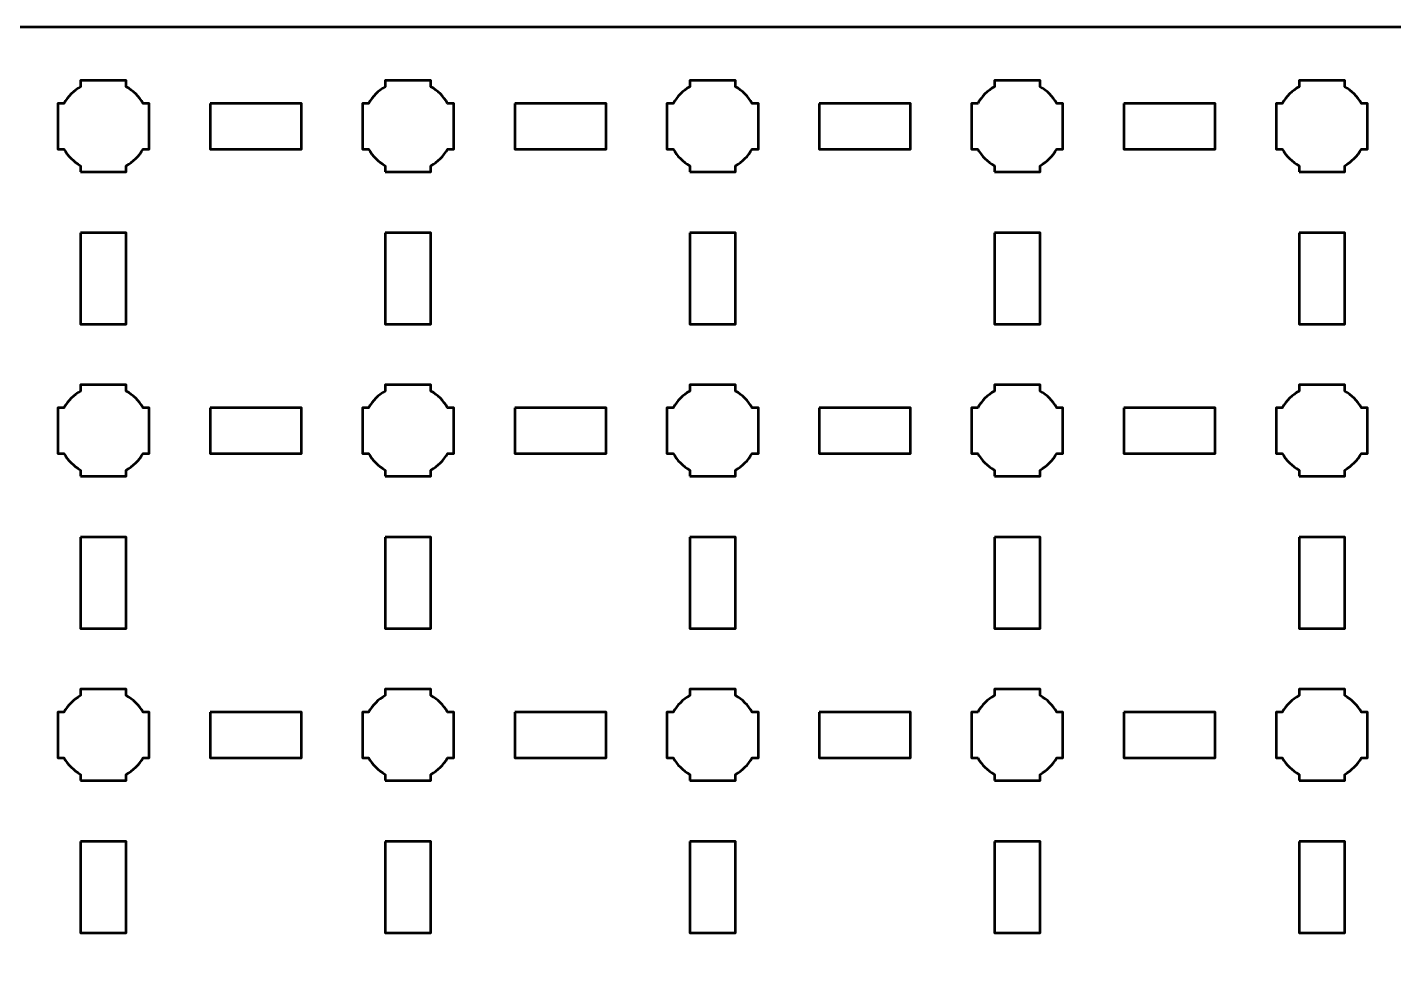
# Model space of a CAD drawing. Header units: centimetres. Extents: x -17.7 to 17.7, y -13.7 to 13.7.
# Drawn here: x 0.5 to 9.47, y 7.43 to 13.65 of the extents above; entities that cross this region are included whole.
import ezdxf

# ---------------------------------------------------------------- set-up
doc = ezdxf.new("R2010")
doc.units = ezdxf.units.CM
doc.header["$MEASUREMENT"] = 0
doc.layers.add('Layer 1', color=7, linetype='Continuous')

msp = doc.modelspace()

# ---------------------------------------------------------------- linework, layer by layer
at = {"layer": 'Layer 1', "lineweight": 53}
for points, knots in [([(-17.14996, 13.65001), (-17.14996, 13.65001), (17.14996, 13.65001), (17.14996, 13.65001), (17.14996, 13.65001), (17.42692, 13.65001), (17.65006, 13.42692), (17.65006, 13.14992), (17.65006, 13.14992), (17.65006, 13.14992), (17.65006, -13.15006), (17.65006, -13.15006), (17.65006, -13.15006), (17.65006, -13.42706), (17.42692, -13.65001), (17.14996, -13.65001), (17.14996, -13.65001), (17.14996, -13.65001), (-17.14996, -13.65001), (-17.14996, -13.65001), (-17.14996, -13.65001), (-17.42696, -13.65001), (-17.65005, -13.42706), (-17.65005, -13.15006), (-17.65005, -13.15006), (-17.65005, -13.15006), (-17.65005, 13.14992), (-17.65005, 13.14992), (-17.65005, 13.14992), (-17.65005, 13.42692), (-17.42696, 13.65001), (-17.14996, 13.65001)], [0, 0, 0, 0, 0.125, 0.125, 0.125, 0.125, 0.25, 0.25, 0.25, 0.25, 0.375, 0.375, 0.375, 0.375, 0.5, 0.5, 0.5, 0.5, 0.625, 0.625, 0.625, 0.625, 0.75, 0.75, 0.75, 0.75, 0.875, 0.875, 0.875, 0.875, 1, 1, 1, 1]), ([(0.84997, 12.69998), (0.84997, 12.69998), (0.84997, 12.74009), (0.84997, 12.74009), (0.84997, 12.74009), (0.80435, 12.76641), (0.76646, 12.80444), (0.74015, 12.84991), (0.74015, 12.84991), (0.74015, 12.84991), (0.69989, 12.84991), (0.69989, 12.84991), (0.69989, 12.84991), (0.69989, 12.84991), (0.69989, 12.99998), (0.69989, 12.99998), (0.69989, 12.99998), (0.69989, 12.99998), (0.69989, 13.14992), (0.69989, 13.14992), (0.69989, 13.14992), (0.69989, 13.14992), (0.74015, 13.14992), (0.74015, 13.14992), (0.74015, 13.14992), (0.76646, 13.19553), (0.80435, 13.23345), (0.84997, 13.25977), (0.84997, 13.25977), (0.84997, 13.25977), (0.84997, 13.29999), (0.84997, 13.29999), (0.84997, 13.29999), (0.84997, 13.29999), (0.9999, 13.29999), (0.9999, 13.29999), (0.9999, 13.29999), (0.9999, 13.29999), (1.14997, 13.29999), (1.14997, 13.29999), (1.14997, 13.29999), (1.14997, 13.29999), (1.14997, 13.25977), (1.14997, 13.25977), (1.14997, 13.25977), (1.19544, 13.23345), (1.23347, 13.19553), (1.25979, 13.14992), (1.25979, 13.14992), (1.25979, 13.14992), (1.2999, 13.14992), (1.2999, 13.14992), (1.2999, 13.14992), (1.2999, 13.14992), (1.2999, 12.99998), (1.2999, 12.99998), (1.2999, 12.99998), (1.2999, 12.99998), (1.2999, 12.84991), (1.2999, 12.84991), (1.2999, 12.84991), (1.2999, 12.84991), (1.25979, 12.84991), (1.25979, 12.84991), (1.25979, 12.84991), (1.23347, 12.80444), (1.19544, 12.76641), (1.14997, 12.74009), (1.14997, 12.74009), (1.14997, 12.74009), (1.14997, 12.69998), (1.14997, 12.69998), (1.14997, 12.69998), (1.14997, 12.69998), (0.9999, 12.69998), (0.9999, 12.69998), (0.9999, 12.69998), (0.9999, 12.69998), (0.84997, 12.69998), (0.84997, 12.69998)], [0, 0, 0, 0, 0.05, 0.05, 0.05, 0.05, 0.1, 0.1, 0.1, 0.1, 0.15, 0.15, 0.15, 0.15, 0.2, 0.2, 0.2, 0.2, 0.25, 0.25, 0.25, 0.25, 0.3, 0.3, 0.3, 0.3, 0.35, 0.35, 0.35, 0.35, 0.4, 0.4, 0.4, 0.4, 0.45, 0.45, 0.45, 0.45, 0.5, 0.5, 0.5, 0.5, 0.55, 0.55, 0.55, 0.55, 0.6, 0.6, 0.6, 0.6, 0.65, 0.65, 0.65, 0.65, 0.7, 0.7, 0.7, 0.7, 0.75, 0.75, 0.75, 0.75, 0.8, 0.8, 0.8, 0.8, 0.85, 0.85, 0.85, 0.85, 0.9, 0.9, 0.9, 0.9, 0.95, 0.95, 0.95, 0.95, 1, 1, 1, 1]), ([(2.8499, 12.69998), (2.8499, 12.69998), (2.8499, 12.74009), (2.8499, 12.74009), (2.8499, 12.74009), (2.80443, 12.76641), (2.7664, 12.80444), (2.74008, 12.84991), (2.74008, 12.84991), (2.74008, 12.84991), (2.69997, 12.84991), (2.69997, 12.84991), (2.69997, 12.84991), (2.69997, 12.84991), (2.69997, 12.99998), (2.69997, 12.99998), (2.69997, 12.99998), (2.69997, 12.99998), (2.69997, 13.14992), (2.69997, 13.14992), (2.69997, 13.14992), (2.69997, 13.14992), (2.74008, 13.14992), (2.74008, 13.14992), (2.74008, 13.14992), (2.7664, 13.19553), (2.80443, 13.23345), (2.8499, 13.25977), (2.8499, 13.25977), (2.8499, 13.25977), (2.8499, 13.29999), (2.8499, 13.29999), (2.8499, 13.29999), (2.8499, 13.29999), (2.99997, 13.29999), (2.99997, 13.29999), (2.99997, 13.29999), (2.99997, 13.29999), (3.1499, 13.29999), (3.1499, 13.29999), (3.1499, 13.29999), (3.1499, 13.29999), (3.1499, 13.25977), (3.1499, 13.25977), (3.1499, 13.25977), (3.19551, 13.23345), (3.23344, 13.19553), (3.25976, 13.14992), (3.25976, 13.14992), (3.25976, 13.14992), (3.29997, 13.14992), (3.29997, 13.14992), (3.29997, 13.14992), (3.29997, 13.14992), (3.29997, 12.99998), (3.29997, 12.99998), (3.29997, 12.99998), (3.29997, 12.99998), (3.29997, 12.84991), (3.29997, 12.84991), (3.29997, 12.84991), (3.29997, 12.84991), (3.25976, 12.84991), (3.25976, 12.84991), (3.25976, 12.84991), (3.23344, 12.80444), (3.19551, 12.76641), (3.1499, 12.74009), (3.1499, 12.74009), (3.1499, 12.74009), (3.1499, 12.69998), (3.1499, 12.69998), (3.1499, 12.69998), (3.1499, 12.69998), (2.99997, 12.69998), (2.99997, 12.69998), (2.99997, 12.69998), (2.99997, 12.69998), (2.8499, 12.69998), (2.8499, 12.69998)], [0, 0, 0, 0, 0.05, 0.05, 0.05, 0.05, 0.1, 0.1, 0.1, 0.1, 0.15, 0.15, 0.15, 0.15, 0.2, 0.2, 0.2, 0.2, 0.25, 0.25, 0.25, 0.25, 0.3, 0.3, 0.3, 0.3, 0.35, 0.35, 0.35, 0.35, 0.4, 0.4, 0.4, 0.4, 0.45, 0.45, 0.45, 0.45, 0.5, 0.5, 0.5, 0.5, 0.55, 0.55, 0.55, 0.55, 0.6, 0.6, 0.6, 0.6, 0.65, 0.65, 0.65, 0.65, 0.7, 0.7, 0.7, 0.7, 0.75, 0.75, 0.75, 0.75, 0.8, 0.8, 0.8, 0.8, 0.85, 0.85, 0.85, 0.85, 0.9, 0.9, 0.9, 0.9, 0.95, 0.95, 0.95, 0.95, 1, 1, 1, 1]), ([(4.85001, 12.69998), (4.85001, 12.69998), (4.85001, 12.74009), (4.85001, 12.74009), (4.85001, 12.74009), (4.80439, 12.76641), (4.76651, 12.80444), (4.74015, 12.84991), (4.74015, 12.84991), (4.74015, 12.84991), (4.69994, 12.84991), (4.69994, 12.84991), (4.69994, 12.84991), (4.69994, 12.84991), (4.69994, 12.99998), (4.69994, 12.99998), (4.69994, 12.99998), (4.69994, 12.99998), (4.69994, 13.14992), (4.69994, 13.14992), (4.69994, 13.14992), (4.69994, 13.14992), (4.74015, 13.14992), (4.74015, 13.14992), (4.74015, 13.14992), (4.76651, 13.19553), (4.80439, 13.23345), (4.85001, 13.25977), (4.85001, 13.25977), (4.85001, 13.25977), (4.85001, 13.29999), (4.85001, 13.29999), (4.85001, 13.29999), (4.85001, 13.29999), (4.99994, 13.29999), (4.99994, 13.29999), (4.99994, 13.29999), (4.99994, 13.29999), (5.15001, 13.29999), (5.15001, 13.29999), (5.15001, 13.29999), (5.15001, 13.29999), (5.15001, 13.25977), (5.15001, 13.25977), (5.15001, 13.25977), (5.19548, 13.23345), (5.23337, 13.19553), (5.25983, 13.14992), (5.25983, 13.14992), (5.25983, 13.14992), (5.29994, 13.14992), (5.29994, 13.14992), (5.29994, 13.14992), (5.29994, 13.14992), (5.29994, 12.99998), (5.29994, 12.99998), (5.29994, 12.99998), (5.29994, 12.99998), (5.29994, 12.84991), (5.29994, 12.84991), (5.29994, 12.84991), (5.29994, 12.84991), (5.25983, 12.84991), (5.25983, 12.84991), (5.25983, 12.84991), (5.23337, 12.80444), (5.19548, 12.76641), (5.15001, 12.74009), (5.15001, 12.74009), (5.15001, 12.74009), (5.15001, 12.69998), (5.15001, 12.69998), (5.15001, 12.69998), (5.15001, 12.69998), (4.99994, 12.69998), (4.99994, 12.69998), (4.99994, 12.69998), (4.99994, 12.69998), (4.85001, 12.69998), (4.85001, 12.69998)], [0, 0, 0, 0, 0.05, 0.05, 0.05, 0.05, 0.1, 0.1, 0.1, 0.1, 0.15, 0.15, 0.15, 0.15, 0.2, 0.2, 0.2, 0.2, 0.25, 0.25, 0.25, 0.25, 0.3, 0.3, 0.3, 0.3, 0.35, 0.35, 0.35, 0.35, 0.4, 0.4, 0.4, 0.4, 0.45, 0.45, 0.45, 0.45, 0.5, 0.5, 0.5, 0.5, 0.55, 0.55, 0.55, 0.55, 0.6, 0.6, 0.6, 0.6, 0.65, 0.65, 0.65, 0.65, 0.7, 0.7, 0.7, 0.7, 0.75, 0.75, 0.75, 0.75, 0.8, 0.8, 0.8, 0.8, 0.85, 0.85, 0.85, 0.85, 0.9, 0.9, 0.9, 0.9, 0.95, 0.95, 0.95, 0.95, 1, 1, 1, 1]), ([(6.84994, 12.69998), (6.84994, 12.69998), (6.84994, 12.74009), (6.84994, 12.74009), (6.84994, 12.74009), (6.80447, 12.76641), (6.76644, 12.80444), (6.74012, 12.84991), (6.74012, 12.84991), (6.74012, 12.84991), (6.69987, 12.84991), (6.69987, 12.84991), (6.69987, 12.84991), (6.69987, 12.84991), (6.69987, 12.99998), (6.69987, 12.99998), (6.69987, 12.99998), (6.69987, 12.99998), (6.69987, 13.14992), (6.69987, 13.14992), (6.69987, 13.14992), (6.69987, 13.14992), (6.74012, 13.14992), (6.74012, 13.14992), (6.74012, 13.14992), (6.76644, 13.19553), (6.80447, 13.23345), (6.84994, 13.25977), (6.84994, 13.25977), (6.84994, 13.25977), (6.84994, 13.29999), (6.84994, 13.29999), (6.84994, 13.29999), (6.84994, 13.29999), (6.99987, 13.29999), (6.99987, 13.29999), (6.99987, 13.29999), (6.99987, 13.29999), (7.14994, 13.29999), (7.14994, 13.29999), (7.14994, 13.29999), (7.14994, 13.29999), (7.14994, 13.25977), (7.14994, 13.25977), (7.14994, 13.25977), (7.19542, 13.23345), (7.23344, 13.19553), (7.25976, 13.14992), (7.25976, 13.14992), (7.25976, 13.14992), (7.29987, 13.14992), (7.29987, 13.14992), (7.29987, 13.14992), (7.29987, 13.14992), (7.29987, 12.99998), (7.29987, 12.99998), (7.29987, 12.99998), (7.29987, 12.99998), (7.29987, 12.84991), (7.29987, 12.84991), (7.29987, 12.84991), (7.29987, 12.84991), (7.25976, 12.84991), (7.25976, 12.84991), (7.25976, 12.84991), (7.23344, 12.80444), (7.19542, 12.76641), (7.14994, 12.74009), (7.14994, 12.74009), (7.14994, 12.74009), (7.14994, 12.69998), (7.14994, 12.69998), (7.14994, 12.69998), (7.14994, 12.69998), (6.99987, 12.69998), (6.99987, 12.69998), (6.99987, 12.69998), (6.99987, 12.69998), (6.84994, 12.69998), (6.84994, 12.69998)], [0, 0, 0, 0, 0.05, 0.05, 0.05, 0.05, 0.1, 0.1, 0.1, 0.1, 0.15, 0.15, 0.15, 0.15, 0.2, 0.2, 0.2, 0.2, 0.25, 0.25, 0.25, 0.25, 0.3, 0.3, 0.3, 0.3, 0.35, 0.35, 0.35, 0.35, 0.4, 0.4, 0.4, 0.4, 0.45, 0.45, 0.45, 0.45, 0.5, 0.5, 0.5, 0.5, 0.55, 0.55, 0.55, 0.55, 0.6, 0.6, 0.6, 0.6, 0.65, 0.65, 0.65, 0.65, 0.7, 0.7, 0.7, 0.7, 0.75, 0.75, 0.75, 0.75, 0.8, 0.8, 0.8, 0.8, 0.85, 0.85, 0.85, 0.85, 0.9, 0.9, 0.9, 0.9, 0.95, 0.95, 0.95, 0.95, 1, 1, 1, 1]), ([(8.84991, 12.69998), (8.84991, 12.69998), (8.84991, 12.74009), (8.84991, 12.74009), (8.84991, 12.74009), (8.80443, 12.76641), (8.76637, 12.80444), (8.74005, 12.84991), (8.74005, 12.84991), (8.74005, 12.84991), (8.69998, 12.84991), (8.69998, 12.84991), (8.69998, 12.84991), (8.69998, 12.84991), (8.69998, 12.99998), (8.69998, 12.99998), (8.69998, 12.99998), (8.69998, 12.99998), (8.69998, 13.14992), (8.69998, 13.14992), (8.69998, 13.14992), (8.69998, 13.14992), (8.74005, 13.14992), (8.74005, 13.14992), (8.74005, 13.14992), (8.76637, 13.19553), (8.80443, 13.23345), (8.84991, 13.25977), (8.84991, 13.25977), (8.84991, 13.25977), (8.84991, 13.29999), (8.84991, 13.29999), (8.84991, 13.29999), (8.84991, 13.29999), (8.99994, 13.29999), (8.99994, 13.29999), (8.99994, 13.29999), (8.99994, 13.29999), (9.14987, 13.29999), (9.14987, 13.29999), (9.14987, 13.29999), (9.14987, 13.29999), (9.14987, 13.25977), (9.14987, 13.25977), (9.14987, 13.25977), (9.19549, 13.23345), (9.23341, 13.19553), (9.25973, 13.14992), (9.25973, 13.14992), (9.25973, 13.14992), (9.29995, 13.14992), (9.29995, 13.14992), (9.29995, 13.14992), (9.29995, 13.14992), (9.29995, 12.99998), (9.29995, 12.99998), (9.29995, 12.99998), (9.29995, 12.99998), (9.29995, 12.84991), (9.29995, 12.84991), (9.29995, 12.84991), (9.29995, 12.84991), (9.25973, 12.84991), (9.25973, 12.84991), (9.25973, 12.84991), (9.23341, 12.80444), (9.19549, 12.76641), (9.14987, 12.74009), (9.14987, 12.74009), (9.14987, 12.74009), (9.14987, 12.69998), (9.14987, 12.69998), (9.14987, 12.69998), (9.14987, 12.69998), (8.99994, 12.69998), (8.99994, 12.69998), (8.99994, 12.69998), (8.99994, 12.69998), (8.84991, 12.69998), (8.84991, 12.69998)], [0, 0, 0, 0, 0.05, 0.05, 0.05, 0.05, 0.1, 0.1, 0.1, 0.1, 0.15, 0.15, 0.15, 0.15, 0.2, 0.2, 0.2, 0.2, 0.25, 0.25, 0.25, 0.25, 0.3, 0.3, 0.3, 0.3, 0.35, 0.35, 0.35, 0.35, 0.4, 0.4, 0.4, 0.4, 0.45, 0.45, 0.45, 0.45, 0.5, 0.5, 0.5, 0.5, 0.55, 0.55, 0.55, 0.55, 0.6, 0.6, 0.6, 0.6, 0.65, 0.65, 0.65, 0.65, 0.7, 0.7, 0.7, 0.7, 0.75, 0.75, 0.75, 0.75, 0.8, 0.8, 0.8, 0.8, 0.85, 0.85, 0.85, 0.85, 0.9, 0.9, 0.9, 0.9, 0.95, 0.95, 0.95, 0.95, 1, 1, 1, 1]), ([(1.69995, 13.14992), (1.69995, 13.14992), (2.29995, 13.14992), (2.29995, 13.14992), (2.29995, 13.14992), (2.29995, 13.14992), (2.29995, 12.84991), (2.29995, 12.84991), (2.29995, 12.84991), (2.29995, 12.84991), (1.69995, 12.84991), (1.69995, 12.84991), (1.69995, 12.84991), (1.69995, 12.84991), (1.69995, 13.14992), (1.69995, 13.14992)], [0, 0, 0, 0, 0.25, 0.25, 0.25, 0.25, 0.5, 0.5, 0.5, 0.5, 0.75, 0.75, 0.75, 0.75, 1, 1, 1, 1]), ([(3.70002, 13.14992), (3.70002, 13.14992), (4.30003, 13.14992), (4.30003, 13.14992), (4.30003, 13.14992), (4.30003, 13.14992), (4.30003, 12.84991), (4.30003, 12.84991), (4.30003, 12.84991), (4.30003, 12.84991), (3.70002, 12.84991), (3.70002, 12.84991), (3.70002, 12.84991), (3.70002, 12.84991), (3.70002, 13.14992), (3.70002, 13.14992)], [0, 0, 0, 0, 0.25, 0.25, 0.25, 0.25, 0.5, 0.5, 0.5, 0.5, 0.75, 0.75, 0.75, 0.75, 1, 1, 1, 1]), ([(5.69999, 13.14992), (5.69999, 13.14992), (6.29999, 13.14992), (6.29999, 13.14992), (6.29999, 13.14992), (6.29999, 13.14992), (6.29999, 12.84991), (6.29999, 12.84991), (6.29999, 12.84991), (6.29999, 12.84991), (5.69999, 12.84991), (5.69999, 12.84991), (5.69999, 12.84991), (5.69999, 12.84991), (5.69999, 13.14992), (5.69999, 13.14992)], [0, 0, 0, 0, 0.25, 0.25, 0.25, 0.25, 0.5, 0.5, 0.5, 0.5, 0.75, 0.75, 0.75, 0.75, 1, 1, 1, 1]), ([(7.70006, 13.14992), (7.70006, 13.14992), (8.30007, 13.14992), (8.30007, 13.14992), (8.30007, 13.14992), (8.30007, 13.14992), (8.30007, 12.84991), (8.30007, 12.84991), (8.30007, 12.84991), (8.30007, 12.84991), (7.70006, 12.84991), (7.70006, 12.84991), (7.70006, 12.84991), (7.70006, 12.84991), (7.70006, 13.14992), (7.70006, 13.14992)], [0, 0, 0, 0, 0.25, 0.25, 0.25, 0.25, 0.5, 0.5, 0.5, 0.5, 0.75, 0.75, 0.75, 0.75, 1, 1, 1, 1]), ([(0.84997, 12.29997), (0.84997, 12.29997), (1.14997, 12.29997), (1.14997, 12.29997), (1.14997, 12.29997), (1.14997, 12.29997), (1.14997, 11.69996), (1.14997, 11.69996), (1.14997, 11.69996), (1.14997, 11.69996), (0.84997, 11.69996), (0.84997, 11.69996), (0.84997, 11.69996), (0.84997, 11.69996), (0.84997, 12.29997), (0.84997, 12.29997)], [0, 0, 0, 0, 0.25, 0.25, 0.25, 0.25, 0.5, 0.5, 0.5, 0.5, 0.75, 0.75, 0.75, 0.75, 1, 1, 1, 1]), ([(2.85004, 12.29997), (2.85004, 12.29997), (3.15004, 12.29997), (3.15004, 12.29997), (3.15004, 12.29997), (3.15004, 12.29997), (3.15004, 11.69996), (3.15004, 11.69996), (3.15004, 11.69996), (3.15004, 11.69996), (2.85004, 11.69996), (2.85004, 11.69996), (2.85004, 11.69996), (2.85004, 11.69996), (2.85004, 12.29997), (2.85004, 12.29997)], [0, 0, 0, 0, 0.25, 0.25, 0.25, 0.25, 0.5, 0.5, 0.5, 0.5, 0.75, 0.75, 0.75, 0.75, 1, 1, 1, 1]), ([(4.85001, 12.29997), (4.85001, 12.29997), (5.15001, 12.29997), (5.15001, 12.29997), (5.15001, 12.29997), (5.15001, 12.29997), (5.15001, 11.69996), (5.15001, 11.69996), (5.15001, 11.69996), (5.15001, 11.69996), (4.85001, 11.69996), (4.85001, 11.69996), (4.85001, 11.69996), (4.85001, 11.69996), (4.85001, 12.29997), (4.85001, 12.29997)], [0, 0, 0, 0, 0.25, 0.25, 0.25, 0.25, 0.5, 0.5, 0.5, 0.5, 0.75, 0.75, 0.75, 0.75, 1, 1, 1, 1]), ([(6.84994, 12.29997), (6.84994, 12.29997), (7.14994, 12.29997), (7.14994, 12.29997), (7.14994, 12.29997), (7.14994, 12.29997), (7.14994, 11.69996), (7.14994, 11.69996), (7.14994, 11.69996), (7.14994, 11.69996), (6.84994, 11.69996), (6.84994, 11.69996), (6.84994, 11.69996), (6.84994, 11.69996), (6.84994, 12.29997), (6.84994, 12.29997)], [0, 0, 0, 0, 0.25, 0.25, 0.25, 0.25, 0.5, 0.5, 0.5, 0.5, 0.75, 0.75, 0.75, 0.75, 1, 1, 1, 1]), ([(8.85001, 12.29997), (8.85001, 12.29997), (9.15002, 12.29997), (9.15002, 12.29997), (9.15002, 12.29997), (9.15002, 12.29997), (9.15002, 11.69996), (9.15002, 11.69996), (9.15002, 11.69996), (9.15002, 11.69996), (8.85001, 11.69996), (8.85001, 11.69996), (8.85001, 11.69996), (8.85001, 11.69996), (8.85001, 12.29997), (8.85001, 12.29997)], [0, 0, 0, 0, 0.25, 0.25, 0.25, 0.25, 0.5, 0.5, 0.5, 0.5, 0.75, 0.75, 0.75, 0.75, 1, 1, 1, 1]), ([(0.84997, 10.69991), (0.84997, 10.69991), (0.84997, 10.74016), (0.84997, 10.74016), (0.84997, 10.74016), (0.80435, 10.76648), (0.76646, 10.80451), (0.74015, 10.84998), (0.74015, 10.84998), (0.74015, 10.84998), (0.69989, 10.84998), (0.69989, 10.84998), (0.69989, 10.84998), (0.69989, 10.84998), (0.69989, 10.99991), (0.69989, 10.99991), (0.69989, 10.99991), (0.69989, 10.99991), (0.69989, 11.14998), (0.69989, 11.14998), (0.69989, 11.14998), (0.69989, 11.14998), (0.74015, 11.14998), (0.74015, 11.14998), (0.74015, 11.14998), (0.76646, 11.19546), (0.80435, 11.23349), (0.84997, 11.2598), (0.84997, 11.2598), (0.84997, 11.2598), (0.84997, 11.29991), (0.84997, 11.29991), (0.84997, 11.29991), (0.84997, 11.29991), (0.9999, 11.29991), (0.9999, 11.29991), (0.9999, 11.29991), (0.9999, 11.29991), (1.14997, 11.29991), (1.14997, 11.29991), (1.14997, 11.29991), (1.14997, 11.29991), (1.14997, 11.2598), (1.14997, 11.2598), (1.14997, 11.2598), (1.19544, 11.23349), (1.23347, 11.19546), (1.25979, 11.14998), (1.25979, 11.14998), (1.25979, 11.14998), (1.2999, 11.14998), (1.2999, 11.14998), (1.2999, 11.14998), (1.2999, 11.14998), (1.2999, 10.99991), (1.2999, 10.99991), (1.2999, 10.99991), (1.2999, 10.99991), (1.2999, 10.84998), (1.2999, 10.84998), (1.2999, 10.84998), (1.2999, 10.84998), (1.25979, 10.84998), (1.25979, 10.84998), (1.25979, 10.84998), (1.23347, 10.80451), (1.19544, 10.76648), (1.14997, 10.74016), (1.14997, 10.74016), (1.14997, 10.74016), (1.14997, 10.69991), (1.14997, 10.69991), (1.14997, 10.69991), (1.14997, 10.69991), (0.9999, 10.69991), (0.9999, 10.69991), (0.9999, 10.69991), (0.9999, 10.69991), (0.84997, 10.69991), (0.84997, 10.69991)], [0, 0, 0, 0, 0.05, 0.05, 0.05, 0.05, 0.1, 0.1, 0.1, 0.1, 0.15, 0.15, 0.15, 0.15, 0.2, 0.2, 0.2, 0.2, 0.25, 0.25, 0.25, 0.25, 0.3, 0.3, 0.3, 0.3, 0.35, 0.35, 0.35, 0.35, 0.4, 0.4, 0.4, 0.4, 0.45, 0.45, 0.45, 0.45, 0.5, 0.5, 0.5, 0.5, 0.55, 0.55, 0.55, 0.55, 0.6, 0.6, 0.6, 0.6, 0.65, 0.65, 0.65, 0.65, 0.7, 0.7, 0.7, 0.7, 0.75, 0.75, 0.75, 0.75, 0.8, 0.8, 0.8, 0.8, 0.85, 0.85, 0.85, 0.85, 0.9, 0.9, 0.9, 0.9, 0.95, 0.95, 0.95, 0.95, 1, 1, 1, 1]), ([(2.8499, 10.69991), (2.8499, 10.69991), (2.8499, 10.74016), (2.8499, 10.74016), (2.8499, 10.74016), (2.80443, 10.76648), (2.7664, 10.80451), (2.74008, 10.84998), (2.74008, 10.84998), (2.74008, 10.84998), (2.69997, 10.84998), (2.69997, 10.84998), (2.69997, 10.84998), (2.69997, 10.84998), (2.69997, 10.99991), (2.69997, 10.99991), (2.69997, 10.99991), (2.69997, 10.99991), (2.69997, 11.14998), (2.69997, 11.14998), (2.69997, 11.14998), (2.69997, 11.14998), (2.74008, 11.14998), (2.74008, 11.14998), (2.74008, 11.14998), (2.7664, 11.19546), (2.80443, 11.23349), (2.8499, 11.2598), (2.8499, 11.2598), (2.8499, 11.2598), (2.8499, 11.29991), (2.8499, 11.29991), (2.8499, 11.29991), (2.8499, 11.29991), (2.99997, 11.29991), (2.99997, 11.29991), (2.99997, 11.29991), (2.99997, 11.29991), (3.1499, 11.29991), (3.1499, 11.29991), (3.1499, 11.29991), (3.1499, 11.29991), (3.1499, 11.2598), (3.1499, 11.2598), (3.1499, 11.2598), (3.19551, 11.23349), (3.23344, 11.19546), (3.25976, 11.14998), (3.25976, 11.14998), (3.25976, 11.14998), (3.29997, 11.14998), (3.29997, 11.14998), (3.29997, 11.14998), (3.29997, 11.14998), (3.29997, 10.99991), (3.29997, 10.99991), (3.29997, 10.99991), (3.29997, 10.99991), (3.29997, 10.84998), (3.29997, 10.84998), (3.29997, 10.84998), (3.29997, 10.84998), (3.25976, 10.84998), (3.25976, 10.84998), (3.25976, 10.84998), (3.23344, 10.80451), (3.19551, 10.76648), (3.1499, 10.74016), (3.1499, 10.74016), (3.1499, 10.74016), (3.1499, 10.69991), (3.1499, 10.69991), (3.1499, 10.69991), (3.1499, 10.69991), (2.99997, 10.69991), (2.99997, 10.69991), (2.99997, 10.69991), (2.99997, 10.69991), (2.8499, 10.69991), (2.8499, 10.69991)], [0, 0, 0, 0, 0.05, 0.05, 0.05, 0.05, 0.1, 0.1, 0.1, 0.1, 0.15, 0.15, 0.15, 0.15, 0.2, 0.2, 0.2, 0.2, 0.25, 0.25, 0.25, 0.25, 0.3, 0.3, 0.3, 0.3, 0.35, 0.35, 0.35, 0.35, 0.4, 0.4, 0.4, 0.4, 0.45, 0.45, 0.45, 0.45, 0.5, 0.5, 0.5, 0.5, 0.55, 0.55, 0.55, 0.55, 0.6, 0.6, 0.6, 0.6, 0.65, 0.65, 0.65, 0.65, 0.7, 0.7, 0.7, 0.7, 0.75, 0.75, 0.75, 0.75, 0.8, 0.8, 0.8, 0.8, 0.85, 0.85, 0.85, 0.85, 0.9, 0.9, 0.9, 0.9, 0.95, 0.95, 0.95, 0.95, 1, 1, 1, 1]), ([(4.85001, 10.69991), (4.85001, 10.69991), (4.85001, 10.74016), (4.85001, 10.74016), (4.85001, 10.74016), (4.80439, 10.76648), (4.76651, 10.80451), (4.74015, 10.84998), (4.74015, 10.84998), (4.74015, 10.84998), (4.69994, 10.84998), (4.69994, 10.84998), (4.69994, 10.84998), (4.69994, 10.84998), (4.69994, 10.99991), (4.69994, 10.99991), (4.69994, 10.99991), (4.69994, 10.99991), (4.69994, 11.14998), (4.69994, 11.14998), (4.69994, 11.14998), (4.69994, 11.14998), (4.74015, 11.14998), (4.74015, 11.14998), (4.74015, 11.14998), (4.76651, 11.19546), (4.80439, 11.23349), (4.85001, 11.2598), (4.85001, 11.2598), (4.85001, 11.2598), (4.85001, 11.29991), (4.85001, 11.29991), (4.85001, 11.29991), (4.85001, 11.29991), (4.99994, 11.29991), (4.99994, 11.29991), (4.99994, 11.29991), (4.99994, 11.29991), (5.15001, 11.29991), (5.15001, 11.29991), (5.15001, 11.29991), (5.15001, 11.29991), (5.15001, 11.2598), (5.15001, 11.2598), (5.15001, 11.2598), (5.19548, 11.23349), (5.23337, 11.19546), (5.25983, 11.14998), (5.25983, 11.14998), (5.25983, 11.14998), (5.29994, 11.14998), (5.29994, 11.14998), (5.29994, 11.14998), (5.29994, 11.14998), (5.29994, 10.99991), (5.29994, 10.99991), (5.29994, 10.99991), (5.29994, 10.99991), (5.29994, 10.84998), (5.29994, 10.84998), (5.29994, 10.84998), (5.29994, 10.84998), (5.25983, 10.84998), (5.25983, 10.84998), (5.25983, 10.84998), (5.23337, 10.80451), (5.19548, 10.76648), (5.15001, 10.74016), (5.15001, 10.74016), (5.15001, 10.74016), (5.15001, 10.69991), (5.15001, 10.69991), (5.15001, 10.69991), (5.15001, 10.69991), (4.99994, 10.69991), (4.99994, 10.69991), (4.99994, 10.69991), (4.99994, 10.69991), (4.85001, 10.69991), (4.85001, 10.69991)], [0, 0, 0, 0, 0.05, 0.05, 0.05, 0.05, 0.1, 0.1, 0.1, 0.1, 0.15, 0.15, 0.15, 0.15, 0.2, 0.2, 0.2, 0.2, 0.25, 0.25, 0.25, 0.25, 0.3, 0.3, 0.3, 0.3, 0.35, 0.35, 0.35, 0.35, 0.4, 0.4, 0.4, 0.4, 0.45, 0.45, 0.45, 0.45, 0.5, 0.5, 0.5, 0.5, 0.55, 0.55, 0.55, 0.55, 0.6, 0.6, 0.6, 0.6, 0.65, 0.65, 0.65, 0.65, 0.7, 0.7, 0.7, 0.7, 0.75, 0.75, 0.75, 0.75, 0.8, 0.8, 0.8, 0.8, 0.85, 0.85, 0.85, 0.85, 0.9, 0.9, 0.9, 0.9, 0.95, 0.95, 0.95, 0.95, 1, 1, 1, 1]), ([(6.84994, 10.69991), (6.84994, 10.69991), (6.84994, 10.74016), (6.84994, 10.74016), (6.84994, 10.74016), (6.80447, 10.76648), (6.76644, 10.80451), (6.74012, 10.84998), (6.74012, 10.84998), (6.74012, 10.84998), (6.69987, 10.84998), (6.69987, 10.84998), (6.69987, 10.84998), (6.69987, 10.84998), (6.69987, 10.99991), (6.69987, 10.99991), (6.69987, 10.99991), (6.69987, 10.99991), (6.69987, 11.14998), (6.69987, 11.14998), (6.69987, 11.14998), (6.69987, 11.14998), (6.74012, 11.14998), (6.74012, 11.14998), (6.74012, 11.14998), (6.76644, 11.19546), (6.80447, 11.23349), (6.84994, 11.2598), (6.84994, 11.2598), (6.84994, 11.2598), (6.84994, 11.29991), (6.84994, 11.29991), (6.84994, 11.29991), (6.84994, 11.29991), (6.99987, 11.29991), (6.99987, 11.29991), (6.99987, 11.29991), (6.99987, 11.29991), (7.14994, 11.29991), (7.14994, 11.29991), (7.14994, 11.29991), (7.14994, 11.29991), (7.14994, 11.2598), (7.14994, 11.2598), (7.14994, 11.2598), (7.19542, 11.23349), (7.23344, 11.19546), (7.25976, 11.14998), (7.25976, 11.14998), (7.25976, 11.14998), (7.29987, 11.14998), (7.29987, 11.14998), (7.29987, 11.14998), (7.29987, 11.14998), (7.29987, 10.99991), (7.29987, 10.99991), (7.29987, 10.99991), (7.29987, 10.99991), (7.29987, 10.84998), (7.29987, 10.84998), (7.29987, 10.84998), (7.29987, 10.84998), (7.25976, 10.84998), (7.25976, 10.84998), (7.25976, 10.84998), (7.23344, 10.80451), (7.19542, 10.76648), (7.14994, 10.74016), (7.14994, 10.74016), (7.14994, 10.74016), (7.14994, 10.69991), (7.14994, 10.69991), (7.14994, 10.69991), (7.14994, 10.69991), (6.99987, 10.69991), (6.99987, 10.69991), (6.99987, 10.69991), (6.99987, 10.69991), (6.84994, 10.69991), (6.84994, 10.69991)], [0, 0, 0, 0, 0.05, 0.05, 0.05, 0.05, 0.1, 0.1, 0.1, 0.1, 0.15, 0.15, 0.15, 0.15, 0.2, 0.2, 0.2, 0.2, 0.25, 0.25, 0.25, 0.25, 0.3, 0.3, 0.3, 0.3, 0.35, 0.35, 0.35, 0.35, 0.4, 0.4, 0.4, 0.4, 0.45, 0.45, 0.45, 0.45, 0.5, 0.5, 0.5, 0.5, 0.55, 0.55, 0.55, 0.55, 0.6, 0.6, 0.6, 0.6, 0.65, 0.65, 0.65, 0.65, 0.7, 0.7, 0.7, 0.7, 0.75, 0.75, 0.75, 0.75, 0.8, 0.8, 0.8, 0.8, 0.85, 0.85, 0.85, 0.85, 0.9, 0.9, 0.9, 0.9, 0.95, 0.95, 0.95, 0.95, 1, 1, 1, 1]), ([(8.84991, 10.69991), (8.84991, 10.69991), (8.84991, 10.74016), (8.84991, 10.74016), (8.84991, 10.74016), (8.80443, 10.76648), (8.76637, 10.80451), (8.74005, 10.84998), (8.74005, 10.84998), (8.74005, 10.84998), (8.69998, 10.84998), (8.69998, 10.84998), (8.69998, 10.84998), (8.69998, 10.84998), (8.69998, 10.99991), (8.69998, 10.99991), (8.69998, 10.99991), (8.69998, 10.99991), (8.69998, 11.14998), (8.69998, 11.14998), (8.69998, 11.14998), (8.69998, 11.14998), (8.74005, 11.14998), (8.74005, 11.14998), (8.74005, 11.14998), (8.76637, 11.19546), (8.80443, 11.23349), (8.84991, 11.2598), (8.84991, 11.2598), (8.84991, 11.2598), (8.84991, 11.29991), (8.84991, 11.29991), (8.84991, 11.29991), (8.84991, 11.29991), (8.99994, 11.29991), (8.99994, 11.29991), (8.99994, 11.29991), (8.99994, 11.29991), (9.14987, 11.29991), (9.14987, 11.29991), (9.14987, 11.29991), (9.14987, 11.29991), (9.14987, 11.2598), (9.14987, 11.2598), (9.14987, 11.2598), (9.19549, 11.23349), (9.23341, 11.19546), (9.25973, 11.14998), (9.25973, 11.14998), (9.25973, 11.14998), (9.29995, 11.14998), (9.29995, 11.14998), (9.29995, 11.14998), (9.29995, 11.14998), (9.29995, 10.99991), (9.29995, 10.99991), (9.29995, 10.99991), (9.29995, 10.99991), (9.29995, 10.84998), (9.29995, 10.84998), (9.29995, 10.84998), (9.29995, 10.84998), (9.25973, 10.84998), (9.25973, 10.84998), (9.25973, 10.84998), (9.23341, 10.80451), (9.19549, 10.76648), (9.14987, 10.74016), (9.14987, 10.74016), (9.14987, 10.74016), (9.14987, 10.69991), (9.14987, 10.69991), (9.14987, 10.69991), (9.14987, 10.69991), (8.99994, 10.69991), (8.99994, 10.69991), (8.99994, 10.69991), (8.99994, 10.69991), (8.84991, 10.69991), (8.84991, 10.69991)], [0, 0, 0, 0, 0.05, 0.05, 0.05, 0.05, 0.1, 0.1, 0.1, 0.1, 0.15, 0.15, 0.15, 0.15, 0.2, 0.2, 0.2, 0.2, 0.25, 0.25, 0.25, 0.25, 0.3, 0.3, 0.3, 0.3, 0.35, 0.35, 0.35, 0.35, 0.4, 0.4, 0.4, 0.4, 0.45, 0.45, 0.45, 0.45, 0.5, 0.5, 0.5, 0.5, 0.55, 0.55, 0.55, 0.55, 0.6, 0.6, 0.6, 0.6, 0.65, 0.65, 0.65, 0.65, 0.7, 0.7, 0.7, 0.7, 0.75, 0.75, 0.75, 0.75, 0.8, 0.8, 0.8, 0.8, 0.85, 0.85, 0.85, 0.85, 0.9, 0.9, 0.9, 0.9, 0.95, 0.95, 0.95, 0.95, 1, 1, 1, 1]), ([(1.69995, 11.14998), (1.69995, 11.14998), (2.29995, 11.14998), (2.29995, 11.14998), (2.29995, 11.14998), (2.29995, 11.14998), (2.29995, 10.84998), (2.29995, 10.84998), (2.29995, 10.84998), (2.29995, 10.84998), (1.69995, 10.84998), (1.69995, 10.84998), (1.69995, 10.84998), (1.69995, 10.84998), (1.69995, 11.14998), (1.69995, 11.14998)], [0, 0, 0, 0, 0.25, 0.25, 0.25, 0.25, 0.5, 0.5, 0.5, 0.5, 0.75, 0.75, 0.75, 0.75, 1, 1, 1, 1]), ([(3.70002, 11.14998), (3.70002, 11.14998), (4.30003, 11.14998), (4.30003, 11.14998), (4.30003, 11.14998), (4.30003, 11.14998), (4.30003, 10.84998), (4.30003, 10.84998), (4.30003, 10.84998), (4.30003, 10.84998), (3.70002, 10.84998), (3.70002, 10.84998), (3.70002, 10.84998), (3.70002, 10.84998), (3.70002, 11.14998), (3.70002, 11.14998)], [0, 0, 0, 0, 0.25, 0.25, 0.25, 0.25, 0.5, 0.5, 0.5, 0.5, 0.75, 0.75, 0.75, 0.75, 1, 1, 1, 1]), ([(5.69999, 11.14998), (5.69999, 11.14998), (6.29999, 11.14998), (6.29999, 11.14998), (6.29999, 11.14998), (6.29999, 11.14998), (6.29999, 10.84998), (6.29999, 10.84998), (6.29999, 10.84998), (6.29999, 10.84998), (5.69999, 10.84998), (5.69999, 10.84998), (5.69999, 10.84998), (5.69999, 10.84998), (5.69999, 11.14998), (5.69999, 11.14998)], [0, 0, 0, 0, 0.25, 0.25, 0.25, 0.25, 0.5, 0.5, 0.5, 0.5, 0.75, 0.75, 0.75, 0.75, 1, 1, 1, 1]), ([(7.70006, 11.14998), (7.70006, 11.14998), (8.30007, 11.14998), (8.30007, 11.14998), (8.30007, 11.14998), (8.30007, 11.14998), (8.30007, 10.84998), (8.30007, 10.84998), (8.30007, 10.84998), (8.30007, 10.84998), (7.70006, 10.84998), (7.70006, 10.84998), (7.70006, 10.84998), (7.70006, 10.84998), (7.70006, 11.14998), (7.70006, 11.14998)], [0, 0, 0, 0, 0.25, 0.25, 0.25, 0.25, 0.5, 0.5, 0.5, 0.5, 0.75, 0.75, 0.75, 0.75, 1, 1, 1, 1]), ([(0.84997, 10.3), (0.84997, 10.3), (1.14997, 10.3), (1.14997, 10.3), (1.14997, 10.3), (1.14997, 10.3), (1.14997, 9.7), (1.14997, 9.7), (1.14997, 9.7), (1.14997, 9.7), (0.84997, 9.7), (0.84997, 9.7), (0.84997, 9.7), (0.84997, 9.7), (0.84997, 10.3), (0.84997, 10.3)], [0, 0, 0, 0, 0.25, 0.25, 0.25, 0.25, 0.5, 0.5, 0.5, 0.5, 0.75, 0.75, 0.75, 0.75, 1, 1, 1, 1]), ([(2.85004, 10.3), (2.85004, 10.3), (3.15004, 10.3), (3.15004, 10.3), (3.15004, 10.3), (3.15004, 10.3), (3.15004, 9.7), (3.15004, 9.7), (3.15004, 9.7), (3.15004, 9.7), (2.85004, 9.7), (2.85004, 9.7), (2.85004, 9.7), (2.85004, 9.7), (2.85004, 10.3), (2.85004, 10.3)], [0, 0, 0, 0, 0.25, 0.25, 0.25, 0.25, 0.5, 0.5, 0.5, 0.5, 0.75, 0.75, 0.75, 0.75, 1, 1, 1, 1]), ([(4.85001, 10.3), (4.85001, 10.3), (5.15001, 10.3), (5.15001, 10.3), (5.15001, 10.3), (5.15001, 10.3), (5.15001, 9.7), (5.15001, 9.7), (5.15001, 9.7), (5.15001, 9.7), (4.85001, 9.7), (4.85001, 9.7), (4.85001, 9.7), (4.85001, 9.7), (4.85001, 10.3), (4.85001, 10.3)], [0, 0, 0, 0, 0.25, 0.25, 0.25, 0.25, 0.5, 0.5, 0.5, 0.5, 0.75, 0.75, 0.75, 0.75, 1, 1, 1, 1]), ([(6.84994, 10.3), (6.84994, 10.3), (7.14994, 10.3), (7.14994, 10.3), (7.14994, 10.3), (7.14994, 10.3), (7.14994, 9.7), (7.14994, 9.7), (7.14994, 9.7), (7.14994, 9.7), (6.84994, 9.7), (6.84994, 9.7), (6.84994, 9.7), (6.84994, 9.7), (6.84994, 10.3), (6.84994, 10.3)], [0, 0, 0, 0, 0.25, 0.25, 0.25, 0.25, 0.5, 0.5, 0.5, 0.5, 0.75, 0.75, 0.75, 0.75, 1, 1, 1, 1]), ([(8.85001, 10.3), (8.85001, 10.3), (9.15002, 10.3), (9.15002, 10.3), (9.15002, 10.3), (9.15002, 10.3), (9.15002, 9.7), (9.15002, 9.7), (9.15002, 9.7), (9.15002, 9.7), (8.85001, 9.7), (8.85001, 9.7), (8.85001, 9.7), (8.85001, 9.7), (8.85001, 10.3), (8.85001, 10.3)], [0, 0, 0, 0, 0.25, 0.25, 0.25, 0.25, 0.5, 0.5, 0.5, 0.5, 0.75, 0.75, 0.75, 0.75, 1, 1, 1, 1]), ([(0.84997, 8.69998), (0.84997, 8.69998), (0.84997, 8.74005), (0.84997, 8.74005), (0.84997, 8.74005), (0.80435, 8.76651), (0.76646, 8.80443), (0.74015, 8.85005), (0.74015, 8.85005), (0.74015, 8.85005), (0.69989, 8.85005), (0.69989, 8.85005), (0.69989, 8.85005), (0.69989, 8.85005), (0.69989, 8.99998), (0.69989, 8.99998), (0.69989, 8.99998), (0.69989, 8.99998), (0.69989, 9.15005), (0.69989, 9.15005), (0.69989, 9.15005), (0.69989, 9.15005), (0.74015, 9.15005), (0.74015, 9.15005), (0.74015, 9.15005), (0.76646, 9.19552), (0.80435, 9.23355), (0.84997, 9.25987), (0.84997, 9.25987), (0.84997, 9.25987), (0.84997, 9.29998), (0.84997, 9.29998), (0.84997, 9.29998), (0.84997, 9.29998), (0.9999, 9.29998), (0.9999, 9.29998), (0.9999, 9.29998), (0.9999, 9.29998), (1.14997, 9.29998), (1.14997, 9.29998), (1.14997, 9.29998), (1.14997, 9.29998), (1.14997, 9.25987), (1.14997, 9.25987), (1.14997, 9.25987), (1.19544, 9.23355), (1.23347, 9.19552), (1.25979, 9.15005), (1.25979, 9.15005), (1.25979, 9.15005), (1.2999, 9.15005), (1.2999, 9.15005), (1.2999, 9.15005), (1.2999, 9.15005), (1.2999, 8.99998), (1.2999, 8.99998), (1.2999, 8.99998), (1.2999, 8.99998), (1.2999, 8.85005), (1.2999, 8.85005), (1.2999, 8.85005), (1.2999, 8.85005), (1.25979, 8.85005), (1.25979, 8.85005), (1.25979, 8.85005), (1.23347, 8.80443), (1.19544, 8.76651), (1.14997, 8.74005), (1.14997, 8.74005), (1.14997, 8.74005), (1.14997, 8.69998), (1.14997, 8.69998), (1.14997, 8.69998), (1.14997, 8.69998), (0.9999, 8.69998), (0.9999, 8.69998), (0.9999, 8.69998), (0.9999, 8.69998), (0.84997, 8.69998), (0.84997, 8.69998)], [0, 0, 0, 0, 0.05, 0.05, 0.05, 0.05, 0.1, 0.1, 0.1, 0.1, 0.15, 0.15, 0.15, 0.15, 0.2, 0.2, 0.2, 0.2, 0.25, 0.25, 0.25, 0.25, 0.3, 0.3, 0.3, 0.3, 0.35, 0.35, 0.35, 0.35, 0.4, 0.4, 0.4, 0.4, 0.45, 0.45, 0.45, 0.45, 0.5, 0.5, 0.5, 0.5, 0.55, 0.55, 0.55, 0.55, 0.6, 0.6, 0.6, 0.6, 0.65, 0.65, 0.65, 0.65, 0.7, 0.7, 0.7, 0.7, 0.75, 0.75, 0.75, 0.75, 0.8, 0.8, 0.8, 0.8, 0.85, 0.85, 0.85, 0.85, 0.9, 0.9, 0.9, 0.9, 0.95, 0.95, 0.95, 0.95, 1, 1, 1, 1]), ([(2.8499, 8.69998), (2.8499, 8.69998), (2.8499, 8.74005), (2.8499, 8.74005), (2.8499, 8.74005), (2.80443, 8.76651), (2.7664, 8.80443), (2.74008, 8.85005), (2.74008, 8.85005), (2.74008, 8.85005), (2.69997, 8.85005), (2.69997, 8.85005), (2.69997, 8.85005), (2.69997, 8.85005), (2.69997, 8.99998), (2.69997, 8.99998), (2.69997, 8.99998), (2.69997, 8.99998), (2.69997, 9.15005), (2.69997, 9.15005), (2.69997, 9.15005), (2.69997, 9.15005), (2.74008, 9.15005), (2.74008, 9.15005), (2.74008, 9.15005), (2.7664, 9.19552), (2.80443, 9.23355), (2.8499, 9.25987), (2.8499, 9.25987), (2.8499, 9.25987), (2.8499, 9.29998), (2.8499, 9.29998), (2.8499, 9.29998), (2.8499, 9.29998), (2.99997, 9.29998), (2.99997, 9.29998), (2.99997, 9.29998), (2.99997, 9.29998), (3.1499, 9.29998), (3.1499, 9.29998), (3.1499, 9.29998), (3.1499, 9.29998), (3.1499, 9.25987), (3.1499, 9.25987), (3.1499, 9.25987), (3.19551, 9.23355), (3.23344, 9.19552), (3.25976, 9.15005), (3.25976, 9.15005), (3.25976, 9.15005), (3.29997, 9.15005), (3.29997, 9.15005), (3.29997, 9.15005), (3.29997, 9.15005), (3.29997, 8.99998), (3.29997, 8.99998), (3.29997, 8.99998), (3.29997, 8.99998), (3.29997, 8.85005), (3.29997, 8.85005), (3.29997, 8.85005), (3.29997, 8.85005), (3.25976, 8.85005), (3.25976, 8.85005), (3.25976, 8.85005), (3.23344, 8.80443), (3.19551, 8.76651), (3.1499, 8.74005), (3.1499, 8.74005), (3.1499, 8.74005), (3.1499, 8.69998), (3.1499, 8.69998), (3.1499, 8.69998), (3.1499, 8.69998), (2.99997, 8.69998), (2.99997, 8.69998), (2.99997, 8.69998), (2.99997, 8.69998), (2.8499, 8.69998), (2.8499, 8.69998)], [0, 0, 0, 0, 0.05, 0.05, 0.05, 0.05, 0.1, 0.1, 0.1, 0.1, 0.15, 0.15, 0.15, 0.15, 0.2, 0.2, 0.2, 0.2, 0.25, 0.25, 0.25, 0.25, 0.3, 0.3, 0.3, 0.3, 0.35, 0.35, 0.35, 0.35, 0.4, 0.4, 0.4, 0.4, 0.45, 0.45, 0.45, 0.45, 0.5, 0.5, 0.5, 0.5, 0.55, 0.55, 0.55, 0.55, 0.6, 0.6, 0.6, 0.6, 0.65, 0.65, 0.65, 0.65, 0.7, 0.7, 0.7, 0.7, 0.75, 0.75, 0.75, 0.75, 0.8, 0.8, 0.8, 0.8, 0.85, 0.85, 0.85, 0.85, 0.9, 0.9, 0.9, 0.9, 0.95, 0.95, 0.95, 0.95, 1, 1, 1, 1]), ([(4.85001, 8.69998), (4.85001, 8.69998), (4.85001, 8.74005), (4.85001, 8.74005), (4.85001, 8.74005), (4.80439, 8.76651), (4.76651, 8.80443), (4.74015, 8.85005), (4.74015, 8.85005), (4.74015, 8.85005), (4.69994, 8.85005), (4.69994, 8.85005), (4.69994, 8.85005), (4.69994, 8.85005), (4.69994, 8.99998), (4.69994, 8.99998), (4.69994, 8.99998), (4.69994, 8.99998), (4.69994, 9.15005), (4.69994, 9.15005), (4.69994, 9.15005), (4.69994, 9.15005), (4.74015, 9.15005), (4.74015, 9.15005), (4.74015, 9.15005), (4.76651, 9.19552), (4.80439, 9.23355), (4.85001, 9.25987), (4.85001, 9.25987), (4.85001, 9.25987), (4.85001, 9.29998), (4.85001, 9.29998), (4.85001, 9.29998), (4.85001, 9.29998), (4.99994, 9.29998), (4.99994, 9.29998), (4.99994, 9.29998), (4.99994, 9.29998), (5.15001, 9.29998), (5.15001, 9.29998), (5.15001, 9.29998), (5.15001, 9.29998), (5.15001, 9.25987), (5.15001, 9.25987), (5.15001, 9.25987), (5.19548, 9.23355), (5.23337, 9.19552), (5.25983, 9.15005), (5.25983, 9.15005), (5.25983, 9.15005), (5.29994, 9.15005), (5.29994, 9.15005), (5.29994, 9.15005), (5.29994, 9.15005), (5.29994, 8.99998), (5.29994, 8.99998), (5.29994, 8.99998), (5.29994, 8.99998), (5.29994, 8.85005), (5.29994, 8.85005), (5.29994, 8.85005), (5.29994, 8.85005), (5.25983, 8.85005), (5.25983, 8.85005), (5.25983, 8.85005), (5.23337, 8.80443), (5.19548, 8.76651), (5.15001, 8.74005), (5.15001, 8.74005), (5.15001, 8.74005), (5.15001, 8.69998), (5.15001, 8.69998), (5.15001, 8.69998), (5.15001, 8.69998), (4.99994, 8.69998), (4.99994, 8.69998), (4.99994, 8.69998), (4.99994, 8.69998), (4.85001, 8.69998), (4.85001, 8.69998)], [0, 0, 0, 0, 0.05, 0.05, 0.05, 0.05, 0.1, 0.1, 0.1, 0.1, 0.15, 0.15, 0.15, 0.15, 0.2, 0.2, 0.2, 0.2, 0.25, 0.25, 0.25, 0.25, 0.3, 0.3, 0.3, 0.3, 0.35, 0.35, 0.35, 0.35, 0.4, 0.4, 0.4, 0.4, 0.45, 0.45, 0.45, 0.45, 0.5, 0.5, 0.5, 0.5, 0.55, 0.55, 0.55, 0.55, 0.6, 0.6, 0.6, 0.6, 0.65, 0.65, 0.65, 0.65, 0.7, 0.7, 0.7, 0.7, 0.75, 0.75, 0.75, 0.75, 0.8, 0.8, 0.8, 0.8, 0.85, 0.85, 0.85, 0.85, 0.9, 0.9, 0.9, 0.9, 0.95, 0.95, 0.95, 0.95, 1, 1, 1, 1]), ([(6.84994, 8.69998), (6.84994, 8.69998), (6.84994, 8.74005), (6.84994, 8.74005), (6.84994, 8.74005), (6.80447, 8.76651), (6.76644, 8.80443), (6.74012, 8.85005), (6.74012, 8.85005), (6.74012, 8.85005), (6.69987, 8.85005), (6.69987, 8.85005), (6.69987, 8.85005), (6.69987, 8.85005), (6.69987, 8.99998), (6.69987, 8.99998), (6.69987, 8.99998), (6.69987, 8.99998), (6.69987, 9.15005), (6.69987, 9.15005), (6.69987, 9.15005), (6.69987, 9.15005), (6.74012, 9.15005), (6.74012, 9.15005), (6.74012, 9.15005), (6.76644, 9.19552), (6.80447, 9.23355), (6.84994, 9.25987), (6.84994, 9.25987), (6.84994, 9.25987), (6.84994, 9.29998), (6.84994, 9.29998), (6.84994, 9.29998), (6.84994, 9.29998), (6.99987, 9.29998), (6.99987, 9.29998), (6.99987, 9.29998), (6.99987, 9.29998), (7.14994, 9.29998), (7.14994, 9.29998), (7.14994, 9.29998), (7.14994, 9.29998), (7.14994, 9.25987), (7.14994, 9.25987), (7.14994, 9.25987), (7.19542, 9.23355), (7.23344, 9.19552), (7.25976, 9.15005), (7.25976, 9.15005), (7.25976, 9.15005), (7.29987, 9.15005), (7.29987, 9.15005), (7.29987, 9.15005), (7.29987, 9.15005), (7.29987, 8.99998), (7.29987, 8.99998), (7.29987, 8.99998), (7.29987, 8.99998), (7.29987, 8.85005), (7.29987, 8.85005), (7.29987, 8.85005), (7.29987, 8.85005), (7.25976, 8.85005), (7.25976, 8.85005), (7.25976, 8.85005), (7.23344, 8.80443), (7.19542, 8.76651), (7.14994, 8.74005), (7.14994, 8.74005), (7.14994, 8.74005), (7.14994, 8.69998), (7.14994, 8.69998), (7.14994, 8.69998), (7.14994, 8.69998), (6.99987, 8.69998), (6.99987, 8.69998), (6.99987, 8.69998), (6.99987, 8.69998), (6.84994, 8.69998), (6.84994, 8.69998)], [0, 0, 0, 0, 0.05, 0.05, 0.05, 0.05, 0.1, 0.1, 0.1, 0.1, 0.15, 0.15, 0.15, 0.15, 0.2, 0.2, 0.2, 0.2, 0.25, 0.25, 0.25, 0.25, 0.3, 0.3, 0.3, 0.3, 0.35, 0.35, 0.35, 0.35, 0.4, 0.4, 0.4, 0.4, 0.45, 0.45, 0.45, 0.45, 0.5, 0.5, 0.5, 0.5, 0.55, 0.55, 0.55, 0.55, 0.6, 0.6, 0.6, 0.6, 0.65, 0.65, 0.65, 0.65, 0.7, 0.7, 0.7, 0.7, 0.75, 0.75, 0.75, 0.75, 0.8, 0.8, 0.8, 0.8, 0.85, 0.85, 0.85, 0.85, 0.9, 0.9, 0.9, 0.9, 0.95, 0.95, 0.95, 0.95, 1, 1, 1, 1]), ([(8.84991, 8.69998), (8.84991, 8.69998), (8.84991, 8.74005), (8.84991, 8.74005), (8.84991, 8.74005), (8.80443, 8.76651), (8.76637, 8.80443), (8.74005, 8.85005), (8.74005, 8.85005), (8.74005, 8.85005), (8.69998, 8.85005), (8.69998, 8.85005), (8.69998, 8.85005), (8.69998, 8.85005), (8.69998, 8.99998), (8.69998, 8.99998), (8.69998, 8.99998), (8.69998, 8.99998), (8.69998, 9.15005), (8.69998, 9.15005), (8.69998, 9.15005), (8.69998, 9.15005), (8.74005, 9.15005), (8.74005, 9.15005), (8.74005, 9.15005), (8.76637, 9.19552), (8.80443, 9.23355), (8.84991, 9.25987), (8.84991, 9.25987), (8.84991, 9.25987), (8.84991, 9.29998), (8.84991, 9.29998), (8.84991, 9.29998), (8.84991, 9.29998), (8.99994, 9.29998), (8.99994, 9.29998), (8.99994, 9.29998), (8.99994, 9.29998), (9.14987, 9.29998), (9.14987, 9.29998), (9.14987, 9.29998), (9.14987, 9.29998), (9.14987, 9.25987), (9.14987, 9.25987), (9.14987, 9.25987), (9.19549, 9.23355), (9.23341, 9.19552), (9.25973, 9.15005), (9.25973, 9.15005), (9.25973, 9.15005), (9.29995, 9.15005), (9.29995, 9.15005), (9.29995, 9.15005), (9.29995, 9.15005), (9.29995, 8.99998), (9.29995, 8.99998), (9.29995, 8.99998), (9.29995, 8.99998), (9.29995, 8.85005), (9.29995, 8.85005), (9.29995, 8.85005), (9.29995, 8.85005), (9.25973, 8.85005), (9.25973, 8.85005), (9.25973, 8.85005), (9.23341, 8.80443), (9.19549, 8.76651), (9.14987, 8.74005), (9.14987, 8.74005), (9.14987, 8.74005), (9.14987, 8.69998), (9.14987, 8.69998), (9.14987, 8.69998), (9.14987, 8.69998), (8.99994, 8.69998), (8.99994, 8.69998), (8.99994, 8.69998), (8.99994, 8.69998), (8.84991, 8.69998), (8.84991, 8.69998)], [0, 0, 0, 0, 0.05, 0.05, 0.05, 0.05, 0.1, 0.1, 0.1, 0.1, 0.15, 0.15, 0.15, 0.15, 0.2, 0.2, 0.2, 0.2, 0.25, 0.25, 0.25, 0.25, 0.3, 0.3, 0.3, 0.3, 0.35, 0.35, 0.35, 0.35, 0.4, 0.4, 0.4, 0.4, 0.45, 0.45, 0.45, 0.45, 0.5, 0.5, 0.5, 0.5, 0.55, 0.55, 0.55, 0.55, 0.6, 0.6, 0.6, 0.6, 0.65, 0.65, 0.65, 0.65, 0.7, 0.7, 0.7, 0.7, 0.75, 0.75, 0.75, 0.75, 0.8, 0.8, 0.8, 0.8, 0.85, 0.85, 0.85, 0.85, 0.9, 0.9, 0.9, 0.9, 0.95, 0.95, 0.95, 0.95, 1, 1, 1, 1]), ([(1.69995, 9.15005), (1.69995, 9.15005), (2.29995, 9.15005), (2.29995, 9.15005), (2.29995, 9.15005), (2.29995, 9.15005), (2.29995, 8.85005), (2.29995, 8.85005), (2.29995, 8.85005), (2.29995, 8.85005), (1.69995, 8.85005), (1.69995, 8.85005), (1.69995, 8.85005), (1.69995, 8.85005), (1.69995, 9.15005), (1.69995, 9.15005)], [0, 0, 0, 0, 0.25, 0.25, 0.25, 0.25, 0.5, 0.5, 0.5, 0.5, 0.75, 0.75, 0.75, 0.75, 1, 1, 1, 1]), ([(3.70002, 9.15005), (3.70002, 9.15005), (4.30003, 9.15005), (4.30003, 9.15005), (4.30003, 9.15005), (4.30003, 9.15005), (4.30003, 8.85005), (4.30003, 8.85005), (4.30003, 8.85005), (4.30003, 8.85005), (3.70002, 8.85005), (3.70002, 8.85005), (3.70002, 8.85005), (3.70002, 8.85005), (3.70002, 9.15005), (3.70002, 9.15005)], [0, 0, 0, 0, 0.25, 0.25, 0.25, 0.25, 0.5, 0.5, 0.5, 0.5, 0.75, 0.75, 0.75, 0.75, 1, 1, 1, 1]), ([(5.69999, 9.15005), (5.69999, 9.15005), (6.29999, 9.15005), (6.29999, 9.15005), (6.29999, 9.15005), (6.29999, 9.15005), (6.29999, 8.85005), (6.29999, 8.85005), (6.29999, 8.85005), (6.29999, 8.85005), (5.69999, 8.85005), (5.69999, 8.85005), (5.69999, 8.85005), (5.69999, 8.85005), (5.69999, 9.15005), (5.69999, 9.15005)], [0, 0, 0, 0, 0.25, 0.25, 0.25, 0.25, 0.5, 0.5, 0.5, 0.5, 0.75, 0.75, 0.75, 0.75, 1, 1, 1, 1]), ([(7.70006, 9.15005), (7.70006, 9.15005), (8.30007, 9.15005), (8.30007, 9.15005), (8.30007, 9.15005), (8.30007, 9.15005), (8.30007, 8.85005), (8.30007, 8.85005), (8.30007, 8.85005), (8.30007, 8.85005), (7.70006, 8.85005), (7.70006, 8.85005), (7.70006, 8.85005), (7.70006, 8.85005), (7.70006, 9.15005), (7.70006, 9.15005)], [0, 0, 0, 0, 0.25, 0.25, 0.25, 0.25, 0.5, 0.5, 0.5, 0.5, 0.75, 0.75, 0.75, 0.75, 1, 1, 1, 1]), ([(0.84997, 8.29993), (0.84997, 8.29993), (1.14997, 8.29993), (1.14997, 8.29993), (1.14997, 8.29993), (1.14997, 8.29993), (1.14997, 7.69992), (1.14997, 7.69992), (1.14997, 7.69992), (1.14997, 7.69992), (0.84997, 7.69992), (0.84997, 7.69992), (0.84997, 7.69992), (0.84997, 7.69992), (0.84997, 8.29993), (0.84997, 8.29993)], [0, 0, 0, 0, 0.25, 0.25, 0.25, 0.25, 0.5, 0.5, 0.5, 0.5, 0.75, 0.75, 0.75, 0.75, 1, 1, 1, 1]), ([(2.85004, 8.29993), (2.85004, 8.29993), (3.15004, 8.29993), (3.15004, 8.29993), (3.15004, 8.29993), (3.15004, 8.29993), (3.15004, 7.69992), (3.15004, 7.69992), (3.15004, 7.69992), (3.15004, 7.69992), (2.85004, 7.69992), (2.85004, 7.69992), (2.85004, 7.69992), (2.85004, 7.69992), (2.85004, 8.29993), (2.85004, 8.29993)], [0, 0, 0, 0, 0.25, 0.25, 0.25, 0.25, 0.5, 0.5, 0.5, 0.5, 0.75, 0.75, 0.75, 0.75, 1, 1, 1, 1]), ([(4.85001, 8.29993), (4.85001, 8.29993), (5.15001, 8.29993), (5.15001, 8.29993), (5.15001, 8.29993), (5.15001, 8.29993), (5.15001, 7.69992), (5.15001, 7.69992), (5.15001, 7.69992), (5.15001, 7.69992), (4.85001, 7.69992), (4.85001, 7.69992), (4.85001, 7.69992), (4.85001, 7.69992), (4.85001, 8.29993), (4.85001, 8.29993)], [0, 0, 0, 0, 0.25, 0.25, 0.25, 0.25, 0.5, 0.5, 0.5, 0.5, 0.75, 0.75, 0.75, 0.75, 1, 1, 1, 1]), ([(6.84994, 8.29993), (6.84994, 8.29993), (7.14994, 8.29993), (7.14994, 8.29993), (7.14994, 8.29993), (7.14994, 8.29993), (7.14994, 7.69992), (7.14994, 7.69992), (7.14994, 7.69992), (7.14994, 7.69992), (6.84994, 7.69992), (6.84994, 7.69992), (6.84994, 7.69992), (6.84994, 7.69992), (6.84994, 8.29993), (6.84994, 8.29993)], [0, 0, 0, 0, 0.25, 0.25, 0.25, 0.25, 0.5, 0.5, 0.5, 0.5, 0.75, 0.75, 0.75, 0.75, 1, 1, 1, 1]), ([(8.85001, 8.29993), (8.85001, 8.29993), (9.15002, 8.29993), (9.15002, 8.29993), (9.15002, 8.29993), (9.15002, 8.29993), (9.15002, 7.69992), (9.15002, 7.69992), (9.15002, 7.69992), (9.15002, 7.69992), (8.85001, 7.69992), (8.85001, 7.69992), (8.85001, 7.69992), (8.85001, 7.69992), (8.85001, 8.29993), (8.85001, 8.29993)], [0, 0, 0, 0, 0.25, 0.25, 0.25, 0.25, 0.5, 0.5, 0.5, 0.5, 0.75, 0.75, 0.75, 0.75, 1, 1, 1, 1])]:
    msp.add_open_spline(points, degree=3, knots=knots, dxfattribs=at)

doc.saveas('drawing.dxf')
